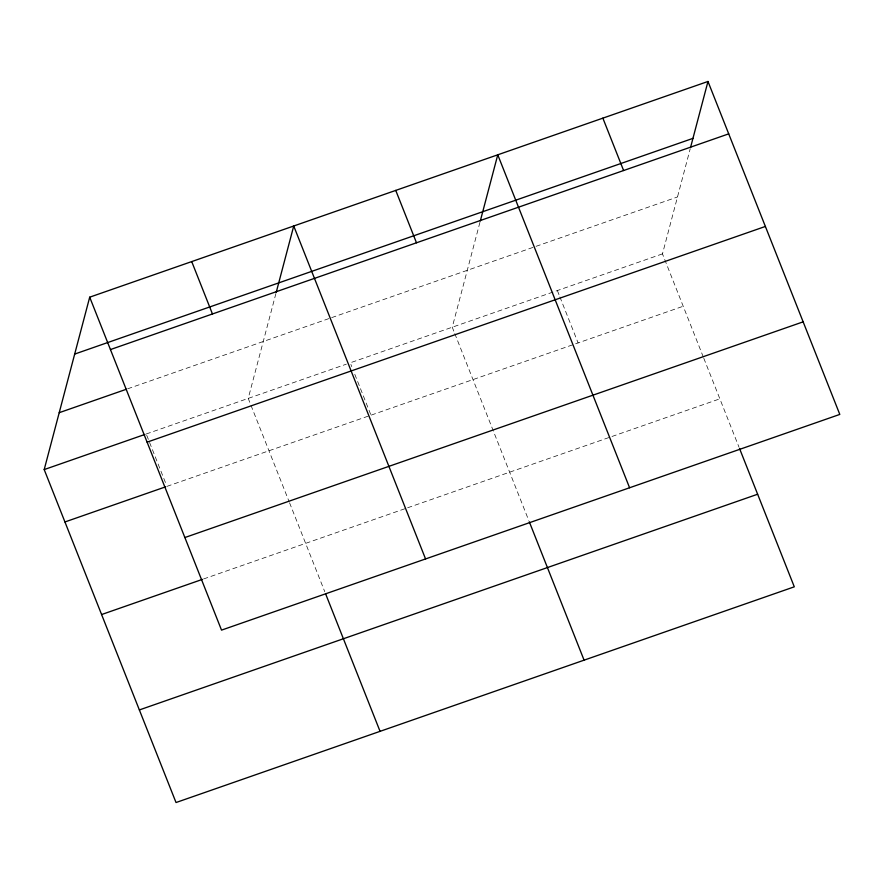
<?xml version="1.0" encoding="UTF-8"?>
<svg xmlns="http://www.w3.org/2000/svg" width="884" height="884" viewBox="0 0 884 884"><rect width="100%" height="100%" fill="white"/><g stroke="black" fill="none" stroke-linecap="round" stroke-linejoin="round"><path stroke-width="0.66" stroke-dasharray="4.42 3.31" d="M275.907 293.543L248.227 398.397L289.057 501.504M479.935 222.359L452.254 327.213L454.277 332.318M703.299 356.992L662.47 253.874L690.15 149.02M127.661 388.805L330.395 318.074M331.688 317.621L534.754 246.78M536.047 246.327L677.487 196.977M146.214 433.989L346.373 364.153M662.47 253.874L350.241 362.805L351.766 366.639M166.954 486.366L683.21 306.251M203.607 578.954L406.353 508.223M407.646 507.77L719.863 398.839M703.797 358.252L739.002 447.171M557.362 290.538L559.384 295.654M559.892 296.925L578.103 342.926M454.785 333.599L528.787 520.51M354.793 374.297L370.982 415.182M289.554 502.775L324.759 591.694M146.722 435.259L166.446 485.095"/><path stroke-width="1.33" d="M739.51 448.442L794.296 586.821L176.026 802.528L44.2 469.581L89.704 297.179L707.974 81.472L839.8 414.419L221.53 630.126L89.704 297.179M276.261 292.217L293.731 225.995L425.558 558.942M480.288 221.033L497.769 154.81L629.585 487.758M690.492 147.694L707.974 81.472M74.687 354.075L692.957 138.368M110.445 349.567L728.714 133.86M59.217 412.684L126.368 389.258M44.2 469.581L144.921 434.431M147.109 442.144L765.378 226.448M64.941 521.958L165.662 486.819M184.878 537.538L803.147 321.842M101.594 614.546L202.325 579.407M139.363 709.94L757.632 494.233M602.866 118.147L623.607 170.524M529.295 521.781L584.081 660.16M395.745 190.403L416.486 242.791M325.765 594.236L380.054 731.344M191.718 261.587L212.458 313.975"/></g></svg>
